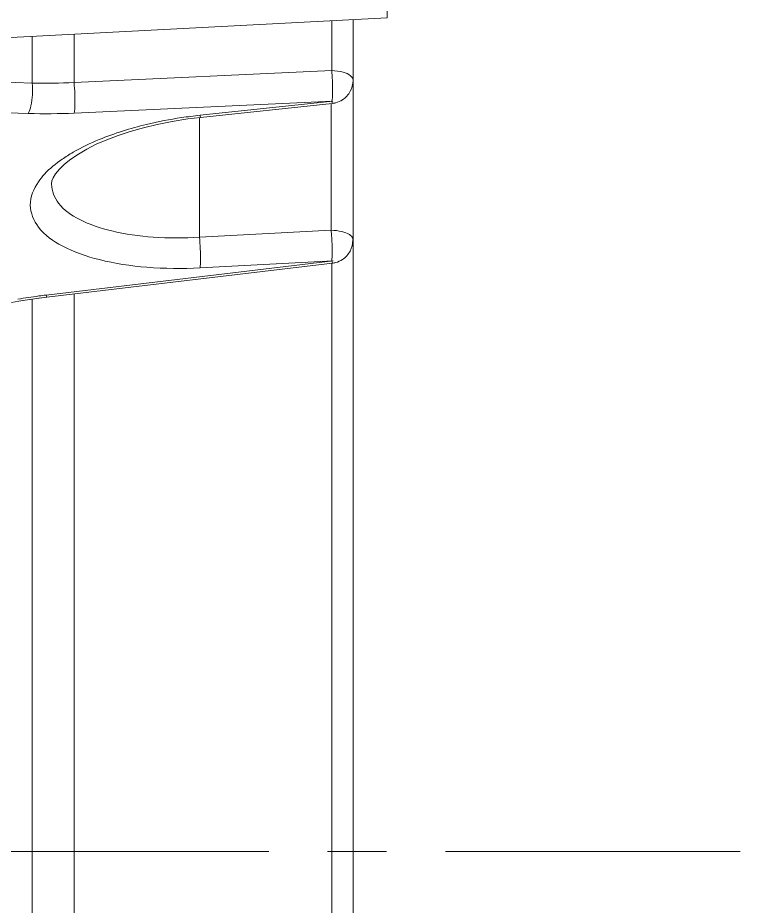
# Model space of a CAD drawing. Header units: millimetres. Extents: x 5536 to 6151, y 463 to 893.
# Drawn here: x 5593.74 to 5609.3, y 643.29 to 662.45 of the extents above; entities that cross this region are included whole.
import ezdxf

# ---------------------------------------------------------------- set-up
doc = ezdxf.new("R2010")
doc.units = ezdxf.units.MM
doc.header["$LTSCALE"] = 0.2
doc.linetypes.add('CENTER', pattern=[50.8, 31.75, -6.35, 6.35, -6.35])
doc.layers.get('0').update_dxf_attribs({"lineweight": 18})
doc.layers.add('图层1', color=1, linetype='CENTER', lineweight=18)

msp = doc.modelspace()

# ---------------------------------------------------------------- linework, layer by layer
for p, q in [((5601.698, 668.475), (5601.698, 662.446)), ((5587.641, 661.709), (5601.698, 662.446)), ((5600.501, 661.307), (5600.501, 662.383)), ((5600.963, 600.02), (5600.963, 662.407)), ((5594.047, 662.045), (5594.047, 661.039)), ((5594.949, 662.092), (5594.949, 661.052)), ((5600.501, 661.307), (5594.949, 661.052)), ((5594.047, 661.039), (5592.983, 661.075)), ((5600.526, 660.646), (5594.954, 660.39)), ((5597.663, 660.344), (5600.526, 660.646)), ((5597.672, 660.298), (5600.514, 660.598)), ((5600.489, 660.598), (5600.489, 657.866)), ((5593.962, 660.383), (5592.983, 660.416)), ((5597.651, 657.716), (5597.651, 660.298)), ((5594.463, 658.858), (5594.463, 658.86)), ((5600.489, 657.866), (5597.651, 657.716)), ((5600.963, 657.651), (5600.963, 657.653)), ((5594.346, 656.467), (5600.531, 657.204)), ((5594.361, 656.422), (5600.517, 657.155)), ((5600.531, 657.204), (5597.663, 657.054)), ((5600.501, 611.521), (5600.501, 657.155)), ((5593.799, 656.342), (5594.04, 656.38)), ((5594, 656.374), (5594.243, 656.408)), ((5594.047, 656.381), (5594.047, 612.446)), ((5594.202, 656.402), (5594.361, 656.422)), ((5594.949, 656.492), (5594.949, 612.202)), ((5593.599, 656.308), (5593.839, 656.349))]:
    msp.add_line(p, q)
for points in [[(5594.463, 658.857), (5594.463, 658.867), (5594.473, 658.927), (5594.5, 658.996), (5594.551, 659.081), (5594.632, 659.181), (5594.743, 659.289), (5594.88, 659.399), (5595.041, 659.508), (5595.224, 659.614), (5595.428, 659.718), (5595.653, 659.816), (5595.896, 659.909), (5596.159, 659.996), (5596.442, 660.076), (5596.742, 660.148), (5597.062, 660.212)], [(5597.062, 660.212), (5597.403, 660.265), (5597.672, 660.298)]]:
    msp.add_lwpolyline(points)
for centre, radius, start, end in [((5596.487, 660.924), 4.032, 4.2961, 5.4582), ((5596.185, 660.903), 4.335, 359.7828, 4.2676), ((5594.333, 672.344), 11.309, 268.5517, 273.1213), ((5600.46, 661.092), 0.496, 276.1818, 284.6855), ((5594.375, 672.812), 12.435, 268.0964, 272.6682), ((5598.633, 651.145), 9.249, 96.0192, 98.5071), ((5595.837, 657.421), 4.673, 4.4646, 5.4679), ((5595.493, 657.396), 5.018, 0.5621, 4.4392), ((5600.454, 657.648), 0.497, 277.2444, 285.1017), ((5595.866, 643.658), 12.899, 97.4559, 99.5044), ((5595.891, 643.473), 13.086, 96.7821, 97.4603)]:
    msp.add_arc(centre, radius, start, end)
for points, knots in [([(5600.962, 661.096), (5600.962, 661.099), (5600.962, 661.138), (5600.892, 661.221), (5600.726, 661.284), (5600.584, 661.305), (5600.501, 661.307)], [0, 0, 0, 0, 1151.599016, 12424.519409, 31558.439787, 58673.995121, 58673.995121, 58673.995121, 58673.995121]), ([(5593.962, 660.383), (5593.991, 660.433), (5594.029, 660.57), (5594.056, 660.79), (5594.055, 660.955), (5594.047, 661.039)], [0, 0, 0, 0, 12054.877527, 28736.643628, 46135.194003, 46135.194003, 46135.194003, 46135.194003]), ([(5594.954, 660.39), (5594.963, 660.445), (5594.969, 660.581), (5594.968, 660.802), (5594.957, 660.968), (5594.949, 661.052)], [0, 0, 0, 0, 11617.959765, 28466.212274, 46143.266544, 46143.266544, 46143.266544, 46143.266544]), ([(5600.505, 660.645), (5600.515, 660.7), (5600.518, 660.781), (5600.519, 660.862), (5600.519, 660.887)], [0, 0, 0, 0, 22809.019658, 33084.28346, 33084.28346, 33084.28346, 33084.28346]), ([(5600.901, 660.86), (5600.863, 660.787), (5600.766, 660.681), (5600.638, 660.626), (5600.586, 660.612)], [0, 0, 0, 0, 19884.284688, 33085.514756, 33085.514756, 33085.514756, 33085.514756]), ([(5600.505, 660.644), (5600.507, 660.629), (5600.509, 660.614), (5600.515, 660.599), (5600.515, 660.599)], [0, 0, 0, 0, 32180.638156, 33084.895331, 33084.895331, 33084.895331, 33084.895331]), ([(5594.928, 659.545), (5595.108, 659.65), (5595.621, 659.895), (5596.41, 660.139), (5597.012, 660.255), (5597.265, 660.293)], [0, 0, 0, 0, 11732.920762, 31793.705972, 46150.112545, 46150.112545, 46150.112545, 46150.112545]), ([(5597.663, 660.344), (5597.666, 660.329), (5597.667, 660.313), (5597.673, 660.299), (5597.674, 660.299)], [0, 0, 0, 0, 32162.333426, 33068.020559, 33068.020559, 33068.020559, 33068.020559]), ([(5594.313, 659.077), (5594.424, 659.198), (5594.628, 659.361), (5594.847, 659.498), (5594.928, 659.545)], [0, 0, 0, 0, 21078.9634, 33050.875821, 33050.875821, 33050.875821, 33050.875821]), ([(5597.663, 657.054), (5597.282, 657.034), (5596.553, 657.04), (5595.547, 657.188), (5594.742, 657.466), (5594.172, 657.853), (5593.933, 658.416), (5594.111, 658.832), (5594.265, 659.025), (5594.313, 659.077)], [0, 0, 0, 0, 22549.867603, 42939.233038, 59785.597829, 72622.770976, 82593.780728, 93067.71481, 97266.549724, 97266.549724, 97266.549724, 97266.549724]), ([(5597.651, 657.716), (5597.319, 657.695), (5596.684, 657.692), (5595.806, 657.812), (5595.105, 658.046), (5594.606, 658.378), (5594.465, 658.712), (5594.463, 658.858)], [0, 0, 0, 0, 19647.489606, 37372.745847, 51986.077068, 63100.259213, 71717.487088, 71717.487088, 71717.487088, 71717.487088]), ([(5597.663, 657.054), (5597.671, 657.109), (5597.675, 657.246), (5597.67, 657.467), (5597.659, 657.632), (5597.651, 657.716)], [0, 0, 0, 0, 11607.692019, 28478.006775, 46176.872033, 46176.872033, 46176.872033, 46176.872033]), ([(5600.961, 657.653), (5600.961, 657.666), (5600.953, 657.716), (5600.864, 657.79), (5600.704, 657.848), (5600.567, 657.864), (5600.489, 657.866)], [0, 0, 0, 0, 4314.49014, 15626.945851, 33857.45554, 58689.154016, 58689.154016, 58689.154016, 58689.154016]), ([(5600.501, 657.204), (5600.509, 657.259), (5600.511, 657.34), (5600.511, 657.421), (5600.511, 657.446)], [0, 0, 0, 0, 22799.873868, 33093.002441, 33093.002441, 33093.002441, 33093.002441]), ([(5600.897, 657.417), (5600.858, 657.344), (5600.762, 657.238), (5600.636, 657.182), (5600.584, 657.168)], [0, 0, 0, 0, 19960.797681, 33094.262719, 33094.262719, 33094.262719, 33094.262719])]:
    msp.add_open_spline(points, degree=3, knots=knots)
for points in [[(5600.96, 661.095), (5600.96, 661.014), (5600.939, 660.931), (5600.901, 660.86)], [(5600.955, 657.648), (5600.954, 657.569), (5600.934, 657.487), (5600.897, 657.417)], [(5600.502, 657.2), (5600.505, 657.185), (5600.508, 657.167), (5600.519, 657.157)], [(5594.346, 656.467), (5594.349, 656.452), (5594.352, 656.435), (5594.363, 656.424)]]:
    msp.add_open_spline(points, degree=3)
at = {"layer": '图层1'}
msp.add_line((5609.303, 644.474), (5571.799, 644.474), dxfattribs=at)

doc.saveas('drawing.dxf')
